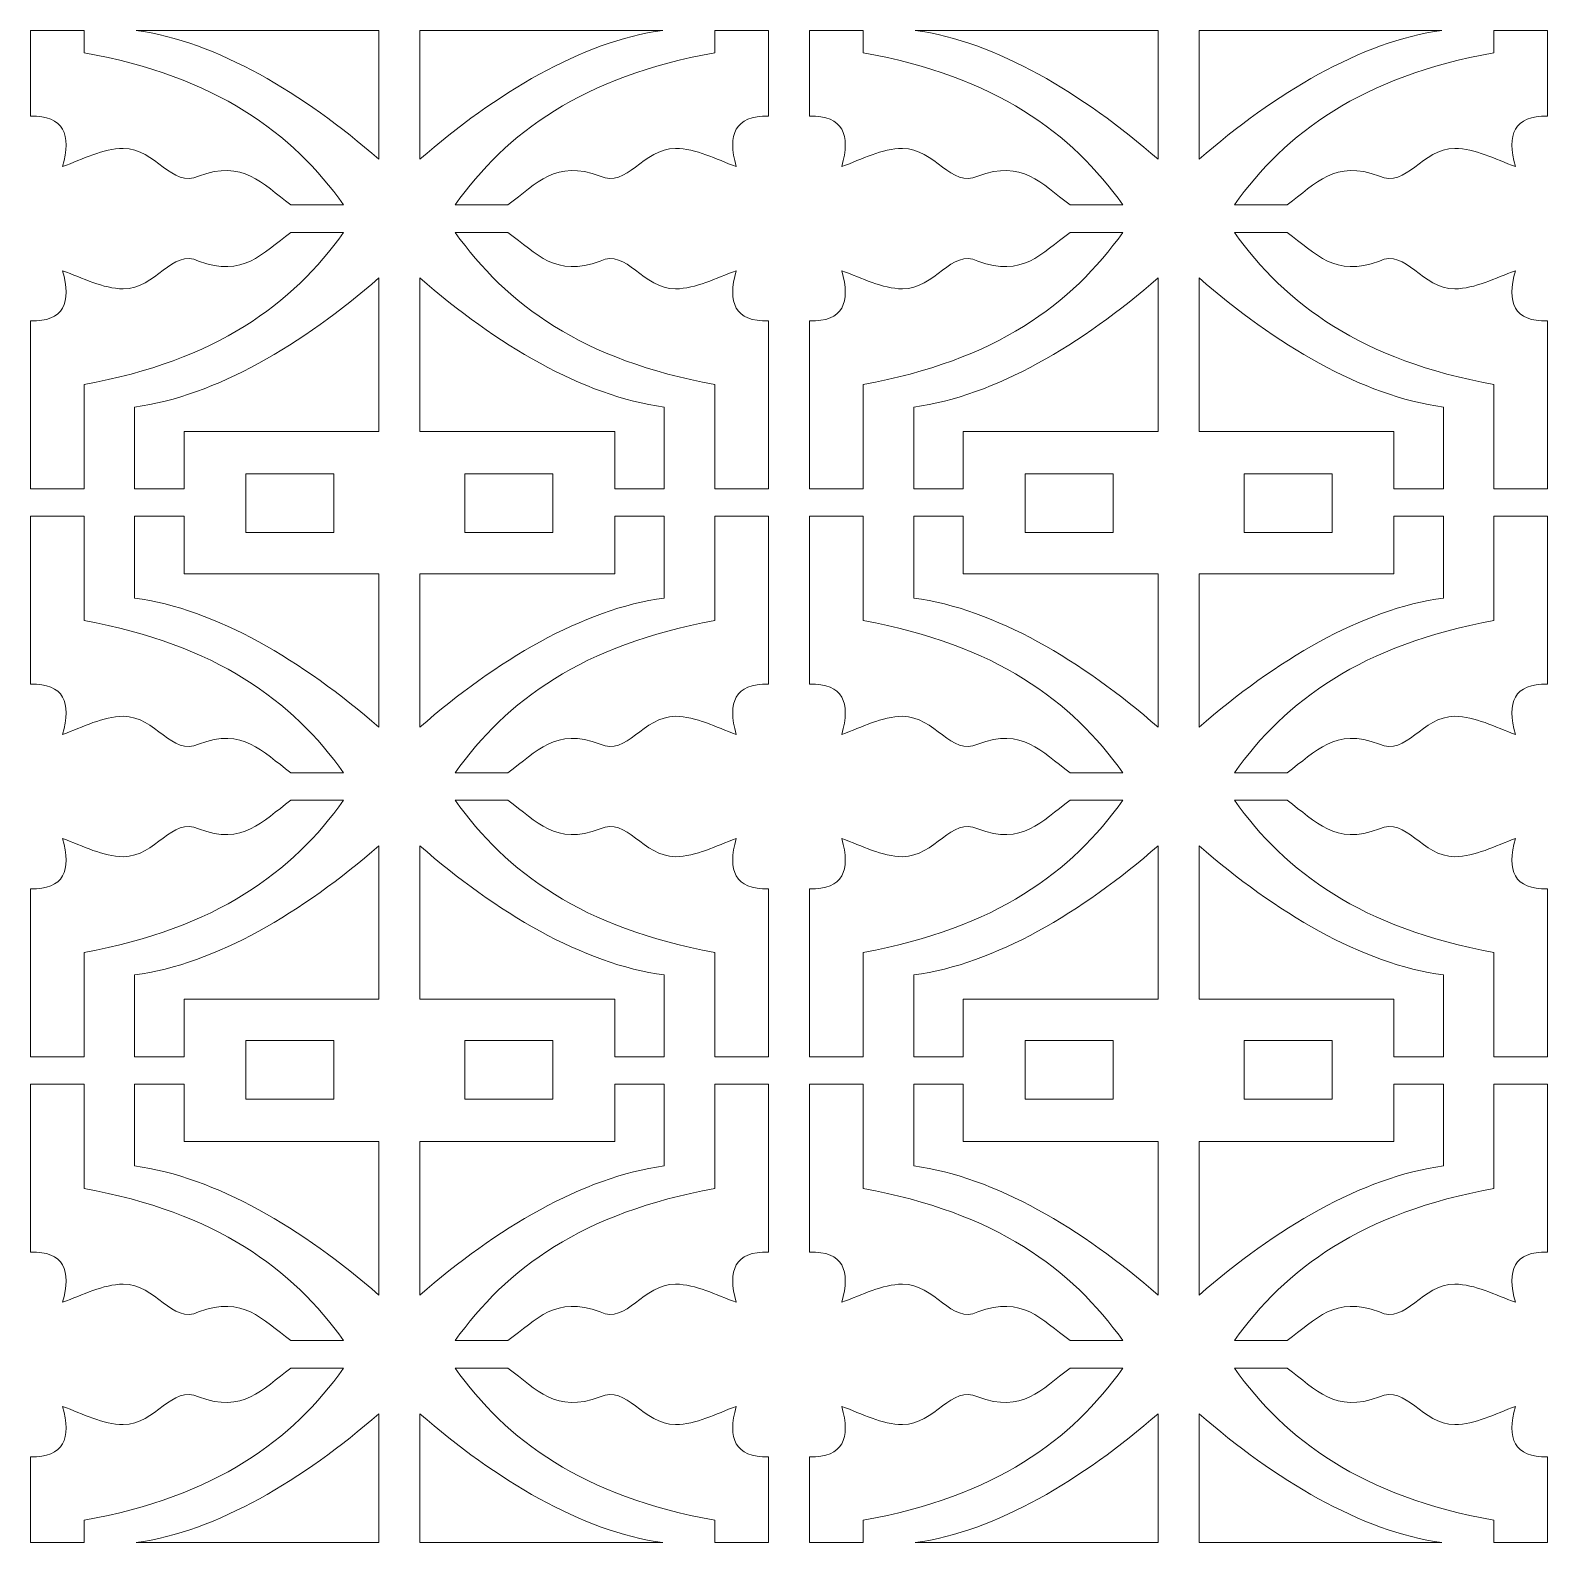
# Model space of a CAD drawing. Header units: millimetres. Extents: x -1200 to 1200, y -590 to 590.
# Drawn here: x -1200 to -16, y -590 to 590 of the extents above; entities that cross this region are included whole.
import ezdxf

# ---------------------------------------------------------------- set-up
doc = ezdxf.new("R2010")
doc.units = ezdxf.units.MM
doc.header["$MEASUREMENT"] = 0
doc.layers.add('Layer 1', color=7, linetype='Continuous')

msp = doc.modelspace()

# ---------------------------------------------------------------- linework, layer by layer
at = {"layer": 'Layer 1', "color": 250, "lineweight": 20}
for points, knots in [([(-1200.05, 522.9891), (-1200.05, 544.9811), (-1200.05, 567.4819), (-1200.05, 589.9734), (-1200.05, 589.9734), (-1158.1404, 589.9734), (-1158.1404, 589.9734), (-1158.139, 584.0847), (-1158.139, 578.2501), (-1158.139, 572.5055), (-1054.9858, 553.9801), (-995.3817, 509.7457), (-955.5695, 453.823), (-966.7855, 453.8238), (-985.5588, 453.8238), (-996.7723, 453.823), (-1019.5303, 470.6154), (-1033.9803, 489.2738), (-1068.729, 476.2553), (-1089.4793, 466.3471), (-1101.9603, 497.8687), (-1127.5878, 497.8687), (-1143.4235, 497.9159), (-1159.0731, 489.3089), (-1174.9034, 483.7327), (-1167.7656, 508.6874), (-1173.8567, 523.5255), (-1200.05, 522.9891)], [0, 0, 0, 0, 0.111111111, 0.111111111, 0.111111111, 0.222222222, 0.222222222, 0.222222222, 0.333333333, 0.333333333, 0.333333333, 0.444444444, 0.444444444, 0.444444444, 0.555555556, 0.555555556, 0.555555556, 0.666666667, 0.666666667, 0.666666667, 0.777777778, 0.777777778, 0.777777778, 0.888888889, 0.888888889, 0.888888889, 1, 1, 1, 1]), ([(-928.1138, 589.9734), (-928.1151, 557.1567), (-928.1138, 520.0082), (-928.1125, 489.3622), (-987.0984, 540.8218), (-1054.3905, 581.1931), (-1117.5982, 589.9734), (-1117.5982, 589.9734), (-928.1138, 589.9734), (-928.1138, 589.9734)], [0, 0, 0, 0, 0.333333333, 0.333333333, 0.333333333, 0.666666667, 0.666666667, 0.666666667, 1, 1, 1, 1]), ([(-896.0398, 589.9734), (-896.0386, 557.1567), (-896.0398, 520.0082), (-896.0412, 489.3622), (-837.0553, 540.8218), (-769.7631, 581.1931), (-706.5554, 589.9734), (-706.5554, 589.9734), (-896.0398, 589.9734), (-896.0398, 589.9734)], [0, 0, 0, 0, 0.333333333, 0.333333333, 0.333333333, 0.666666667, 0.666666667, 0.666666667, 1, 1, 1, 1]), ([(-624.1036, 522.9891), (-624.1036, 544.9811), (-624.1036, 567.4819), (-624.1036, 589.9734), (-624.1036, 589.9734), (-666.0132, 589.9734), (-666.0132, 589.9734), (-666.0146, 584.0847), (-666.0146, 578.2501), (-666.0146, 572.5055), (-769.1678, 553.9801), (-828.7719, 509.7457), (-868.5841, 453.823), (-857.3681, 453.8238), (-838.5948, 453.8238), (-827.3813, 453.823), (-804.6233, 470.6154), (-790.1733, 489.2738), (-755.4246, 476.2553), (-734.6743, 466.3471), (-722.1934, 497.8687), (-696.5658, 497.8687), (-680.7302, 497.9159), (-665.0806, 489.3089), (-649.2502, 483.7327), (-656.388, 508.6874), (-650.2969, 523.5255), (-624.1036, 522.9891)], [0, 0, 0, 0, 0.111111111, 0.111111111, 0.111111111, 0.222222222, 0.222222222, 0.222222222, 0.333333333, 0.333333333, 0.333333333, 0.444444444, 0.444444444, 0.444444444, 0.555555556, 0.555555556, 0.555555556, 0.666666667, 0.666666667, 0.666666667, 0.777777778, 0.777777778, 0.777777778, 0.888888889, 0.888888889, 0.888888889, 1, 1, 1, 1]), ([(-592.0321, 522.9891), (-592.0321, 544.9811), (-592.0321, 567.4819), (-592.0321, 589.9734), (-592.0321, 589.9734), (-550.1225, 589.9734), (-550.1225, 589.9734), (-550.1213, 584.0847), (-550.1213, 578.2501), (-550.1213, 572.5055), (-446.9679, 553.9801), (-387.3639, 509.7457), (-347.5517, 453.823), (-358.7677, 453.8238), (-377.5411, 453.8238), (-388.7544, 453.823), (-411.5124, 470.6154), (-425.9624, 489.2738), (-460.7113, 476.2553), (-481.4614, 466.3471), (-493.9424, 497.8687), (-519.57, 497.8687), (-535.4056, 497.9159), (-551.0552, 489.3089), (-566.8857, 483.7327), (-559.7478, 508.6874), (-565.8388, 523.5255), (-592.0321, 522.9891)], [0, 0, 0, 0, 0.111111111, 0.111111111, 0.111111111, 0.222222222, 0.222222222, 0.222222222, 0.333333333, 0.333333333, 0.333333333, 0.444444444, 0.444444444, 0.444444444, 0.555555556, 0.555555556, 0.555555556, 0.666666667, 0.666666667, 0.666666667, 0.777777778, 0.777777778, 0.777777778, 0.888888889, 0.888888889, 0.888888889, 1, 1, 1, 1]), ([(-320.0959, 589.9734), (-320.0973, 557.1567), (-320.0959, 520.0082), (-320.0947, 489.3622), (-379.0805, 540.8218), (-446.3727, 581.1931), (-509.5804, 589.9734), (-509.5804, 589.9734), (-320.0959, 589.9734), (-320.0959, 589.9734)], [0, 0, 0, 0, 0.333333333, 0.333333333, 0.333333333, 0.666666667, 0.666666667, 0.666666667, 1, 1, 1, 1]), ([(-288.022, 589.9734), (-288.0207, 557.1567), (-288.022, 520.0082), (-288.0233, 489.3622), (-229.0375, 540.8218), (-161.7452, 581.1931), (-98.5375, 589.9734), (-98.5375, 589.9734), (-288.022, 589.9734), (-288.022, 589.9734)], [0, 0, 0, 0, 0.333333333, 0.333333333, 0.333333333, 0.666666667, 0.666666667, 0.666666667, 1, 1, 1, 1]), ([(-16.0857, 522.9891), (-16.0857, 544.9811), (-16.0857, 567.4819), (-16.0857, 589.9734), (-16.0857, 589.9734), (-57.9955, 589.9734), (-57.9955, 589.9734), (-57.9967, 584.0847), (-57.9967, 578.2501), (-57.9967, 572.5055), (-161.1499, 553.9801), (-220.7541, 509.7457), (-260.5662, 453.823), (-249.3502, 453.8238), (-230.5769, 453.8238), (-219.3634, 453.823), (-196.6056, 470.6154), (-182.1554, 489.2738), (-147.4067, 476.2553), (-126.6565, 466.3471), (-114.1756, 497.8687), (-88.5479, 497.8687), (-72.7124, 497.9159), (-57.0628, 489.3089), (-41.2323, 483.7327), (-48.3701, 508.6874), (-42.2792, 523.5255), (-16.0857, 522.9891)], [0, 0, 0, 0, 0.111111111, 0.111111111, 0.111111111, 0.222222222, 0.222222222, 0.222222222, 0.333333333, 0.333333333, 0.333333333, 0.444444444, 0.444444444, 0.444444444, 0.555555556, 0.555555556, 0.555555556, 0.666666667, 0.666666667, 0.666666667, 0.777777778, 0.777777778, 0.777777778, 0.888888889, 0.888888889, 0.888888889, 1, 1, 1, 1]), ([(-1200.05, 363.1997), (-1200.05, 320.2054), (-1200.05, 275.2585), (-1200.05, 232.2625), (-1186.0811, 232.2634), (-1172.1107, 232.2634), (-1158.139, 232.2625), (-1158.1404, 258.7528), (-1158.1404, 287.1939), (-1158.139, 313.6833), (-1054.9858, 332.2085), (-995.3817, 376.4431), (-955.5695, 432.3658), (-966.7855, 432.3649), (-985.5588, 432.3649), (-996.7723, 432.3658), (-1019.5303, 415.5734), (-1033.9803, 396.915), (-1068.729, 409.9335), (-1089.4793, 419.8416), (-1101.9603, 388.3201), (-1127.5878, 388.3201), (-1143.4235, 388.2729), (-1159.0731, 396.8798), (-1174.9034, 402.4561), (-1167.7656, 377.5013), (-1173.8567, 362.6632), (-1200.05, 363.1997)], [0, 0, 0, 0, 0.111111111, 0.111111111, 0.111111111, 0.222222222, 0.222222222, 0.222222222, 0.333333333, 0.333333333, 0.333333333, 0.444444444, 0.444444444, 0.444444444, 0.555555556, 0.555555556, 0.555555556, 0.666666667, 0.666666667, 0.666666667, 0.777777778, 0.777777778, 0.777777778, 0.888888889, 0.888888889, 0.888888889, 1, 1, 1, 1]), ([(-624.1036, 363.1997), (-624.1036, 320.2054), (-624.1036, 275.2585), (-624.1036, 232.2625), (-638.0726, 232.2634), (-652.0429, 232.2634), (-666.0146, 232.2625), (-666.0132, 258.7528), (-666.0132, 287.1939), (-666.0146, 313.6833), (-769.1678, 332.2085), (-828.7719, 376.4431), (-868.5841, 432.3658), (-857.3681, 432.3649), (-838.5948, 432.3649), (-827.3813, 432.3658), (-804.6233, 415.5734), (-790.1733, 396.915), (-755.4246, 409.9335), (-734.6743, 419.8416), (-722.1934, 388.3201), (-696.5658, 388.3201), (-680.7302, 388.2729), (-665.0806, 396.8798), (-649.2502, 402.4561), (-656.388, 377.5013), (-650.2969, 362.6632), (-624.1036, 363.1997)], [0, 0, 0, 0, 0.111111111, 0.111111111, 0.111111111, 0.222222222, 0.222222222, 0.222222222, 0.333333333, 0.333333333, 0.333333333, 0.444444444, 0.444444444, 0.444444444, 0.555555556, 0.555555556, 0.555555556, 0.666666667, 0.666666667, 0.666666667, 0.777777778, 0.777777778, 0.777777778, 0.888888889, 0.888888889, 0.888888889, 1, 1, 1, 1]), ([(-592.0321, 363.1997), (-592.0321, 320.2054), (-592.0321, 275.2585), (-592.0321, 232.2625), (-578.0632, 232.2634), (-564.0928, 232.2634), (-550.1213, 232.2625), (-550.1225, 258.7528), (-550.1225, 287.1939), (-550.1213, 313.6833), (-446.9679, 332.2085), (-387.3639, 376.4431), (-347.5517, 432.3658), (-358.7677, 432.3649), (-377.5411, 432.3649), (-388.7544, 432.3658), (-411.5124, 415.5734), (-425.9624, 396.915), (-460.7113, 409.9335), (-481.4614, 419.8416), (-493.9424, 388.3201), (-519.57, 388.3201), (-535.4056, 388.2729), (-551.0552, 396.8798), (-566.8857, 402.4561), (-559.7478, 377.5013), (-565.8388, 362.6632), (-592.0321, 363.1997)], [0, 0, 0, 0, 0.111111111, 0.111111111, 0.111111111, 0.222222222, 0.222222222, 0.222222222, 0.333333333, 0.333333333, 0.333333333, 0.444444444, 0.444444444, 0.444444444, 0.555555556, 0.555555556, 0.555555556, 0.666666667, 0.666666667, 0.666666667, 0.777777778, 0.777777778, 0.777777778, 0.888888889, 0.888888889, 0.888888889, 1, 1, 1, 1]), ([(-16.0857, 363.1997), (-16.0857, 320.2054), (-16.0857, 275.2585), (-16.0857, 232.2625), (-30.0548, 232.2634), (-44.0251, 232.2634), (-57.9967, 232.2625), (-57.9955, 258.7528), (-57.9955, 287.1939), (-57.9967, 313.6833), (-161.1499, 332.2085), (-220.7541, 376.4431), (-260.5662, 432.3658), (-249.3502, 432.3649), (-230.5769, 432.3649), (-219.3634, 432.3658), (-196.6056, 415.5734), (-182.1554, 396.915), (-147.4067, 409.9335), (-126.6565, 419.8416), (-114.1756, 388.3201), (-88.5479, 388.3201), (-72.7124, 388.2729), (-57.0628, 396.8798), (-41.2323, 402.4561), (-48.3701, 377.5013), (-42.2792, 362.6632), (-16.0857, 363.1997)], [0, 0, 0, 0, 0.111111111, 0.111111111, 0.111111111, 0.222222222, 0.222222222, 0.222222222, 0.333333333, 0.333333333, 0.333333333, 0.444444444, 0.444444444, 0.444444444, 0.555555556, 0.555555556, 0.555555556, 0.666666667, 0.666666667, 0.666666667, 0.777777778, 0.777777778, 0.777777778, 0.888888889, 0.888888889, 0.888888889, 1, 1, 1, 1]), ([(-1118.7219, 296.0575), (-1118.7219, 274.7933), (-1118.7219, 253.5283), (-1118.7219, 232.2625), (-1105.8614, 232.2634), (-1092.9995, 232.2634), (-1080.1362, 232.2625), (-1080.1376, 247.2036), (-1080.1376, 262.1447), (-1080.1362, 277.085), (-1029.462, 277.0858), (-978.788, 277.0858), (-928.1125, 277.085), (-928.1138, 313.8738), (-928.1138, 360.036), (-928.1125, 396.8266), (-987.4473, 345.0623), (-1055.1884, 304.5124), (-1118.7219, 296.0575)], [0, 0, 0, 0, 0.166666667, 0.166666667, 0.166666667, 0.333333333, 0.333333333, 0.333333333, 0.5, 0.5, 0.5, 0.666666667, 0.666666667, 0.666666667, 0.833333333, 0.833333333, 0.833333333, 1, 1, 1, 1]), ([(-705.4317, 296.0575), (-705.4317, 274.7933), (-705.4317, 253.5283), (-705.4317, 232.2625), (-718.2922, 232.2634), (-731.1542, 232.2634), (-744.0174, 232.2625), (-744.0161, 247.2036), (-744.0161, 262.1447), (-744.0174, 277.085), (-794.6916, 277.0858), (-845.3656, 277.0858), (-896.0412, 277.085), (-896.0398, 313.8738), (-896.0398, 360.036), (-896.0412, 396.8266), (-836.7064, 345.0623), (-768.965, 304.5124), (-705.4317, 296.0575)], [0, 0, 0, 0, 0.166666667, 0.166666667, 0.166666667, 0.333333333, 0.333333333, 0.333333333, 0.5, 0.5, 0.5, 0.666666667, 0.666666667, 0.666666667, 0.833333333, 0.833333333, 0.833333333, 1, 1, 1, 1]), ([(-510.7042, 296.0575), (-510.7042, 274.7933), (-510.7042, 253.5283), (-510.7042, 232.2625), (-497.8435, 232.2634), (-484.9816, 232.2634), (-472.1184, 232.2625), (-472.1197, 247.2036), (-472.1197, 262.1447), (-472.1184, 277.085), (-421.4443, 277.0858), (-370.7701, 277.0858), (-320.0947, 277.085), (-320.0959, 313.8738), (-320.0959, 360.036), (-320.0947, 396.8266), (-379.4294, 345.0623), (-447.1707, 304.5124), (-510.7042, 296.0575)], [0, 0, 0, 0, 0.166666667, 0.166666667, 0.166666667, 0.333333333, 0.333333333, 0.333333333, 0.5, 0.5, 0.5, 0.666666667, 0.666666667, 0.666666667, 0.833333333, 0.833333333, 0.833333333, 1, 1, 1, 1]), ([(-97.4138, 296.0575), (-97.4138, 274.7933), (-97.4138, 253.5283), (-97.4138, 232.2625), (-110.2743, 232.2634), (-123.1364, 232.2634), (-135.9995, 232.2625), (-135.9983, 247.2036), (-135.9983, 262.1447), (-135.9995, 277.085), (-186.6737, 277.0858), (-237.3479, 277.0858), (-288.0233, 277.085), (-288.022, 313.8738), (-288.022, 360.036), (-288.0233, 396.8266), (-228.6886, 345.0623), (-160.9473, 304.5124), (-97.4138, 296.0575)], [0, 0, 0, 0, 0.166666667, 0.166666667, 0.166666667, 0.333333333, 0.333333333, 0.333333333, 0.5, 0.5, 0.5, 0.666666667, 0.666666667, 0.666666667, 0.833333333, 0.833333333, 0.833333333, 1, 1, 1, 1]), ([(-963.2244, 244.0399), (-963.2244, 244.0399), (-963.2244, 198.1146), (-963.2244, 198.1146), (-963.2244, 198.1146), (-1031.8674, 198.1146), (-1031.8674, 198.1146), (-1031.8674, 198.1146), (-1031.8674, 244.0399), (-1031.8674, 244.0399), (-1031.8674, 244.0399), (-963.2244, 244.0399), (-963.2244, 244.0399)], [0, 0, 0, 0, 0.25, 0.25, 0.25, 0.5, 0.5, 0.5, 0.75, 0.75, 0.75, 1, 1, 1, 1]), ([(-860.9292, 244.0399), (-860.9292, 244.0399), (-860.9292, 198.1146), (-860.9292, 198.1146), (-860.9292, 198.1146), (-792.2862, 198.1146), (-792.2862, 198.1146), (-792.2862, 198.1146), (-792.2862, 244.0399), (-792.2862, 244.0399), (-792.2862, 244.0399), (-860.9292, 244.0399), (-860.9292, 244.0399)], [0, 0, 0, 0, 0.25, 0.25, 0.25, 0.5, 0.5, 0.5, 0.75, 0.75, 0.75, 1, 1, 1, 1]), ([(-355.2065, 244.0399), (-355.2065, 244.0399), (-355.2065, 198.1146), (-355.2065, 198.1146), (-355.2065, 198.1146), (-423.8496, 198.1146), (-423.8496, 198.1146), (-423.8496, 198.1146), (-423.8496, 244.0399), (-423.8496, 244.0399), (-423.8496, 244.0399), (-355.2065, 244.0399), (-355.2065, 244.0399)], [0, 0, 0, 0, 0.25, 0.25, 0.25, 0.5, 0.5, 0.5, 0.75, 0.75, 0.75, 1, 1, 1, 1]), ([(-252.9115, 244.0399), (-252.9115, 244.0399), (-252.9115, 198.1146), (-252.9115, 198.1146), (-252.9115, 198.1146), (-184.2683, 198.1146), (-184.2683, 198.1146), (-184.2683, 198.1146), (-184.2683, 244.0399), (-184.2683, 244.0399), (-184.2683, 244.0399), (-252.9115, 244.0399), (-252.9115, 244.0399)], [0, 0, 0, 0, 0.25, 0.25, 0.25, 0.5, 0.5, 0.5, 0.75, 0.75, 0.75, 1, 1, 1, 1]), ([(-1200.05, 79.8681), (-1200.05, 122.8624), (-1200.05, 167.8093), (-1200.05, 210.8053), (-1186.0811, 210.8044), (-1172.1107, 210.8044), (-1158.139, 210.8053), (-1158.1404, 184.315), (-1158.1404, 155.8739), (-1158.139, 129.3845), (-1054.9858, 110.8592), (-995.3817, 66.6247), (-955.5695, 10.702), (-966.7855, 10.7029), (-985.5588, 10.7029), (-996.7723, 10.702), (-1019.5303, 27.4944), (-1033.9803, 46.1528), (-1068.729, 33.1343), (-1089.4793, 23.2262), (-1101.9603, 54.7477), (-1127.5878, 54.7477), (-1143.4235, 54.7949), (-1159.0731, 46.188), (-1174.9034, 40.6117), (-1167.7656, 65.5665), (-1173.8567, 80.4046), (-1200.05, 79.8681)], [0, 0, 0, 0, 0.111111111, 0.111111111, 0.111111111, 0.222222222, 0.222222222, 0.222222222, 0.333333333, 0.333333333, 0.333333333, 0.444444444, 0.444444444, 0.444444444, 0.555555556, 0.555555556, 0.555555556, 0.666666667, 0.666666667, 0.666666667, 0.777777778, 0.777777778, 0.777777778, 0.888888889, 0.888888889, 0.888888889, 1, 1, 1, 1]), ([(-1118.7219, 147.0103), (-1118.7219, 168.2745), (-1118.7219, 189.5395), (-1118.7219, 210.8053), (-1105.8614, 210.8044), (-1092.9995, 210.8044), (-1080.1362, 210.8053), (-1080.1376, 195.8642), (-1080.1376, 180.9231), (-1080.1362, 165.9828), (-1029.462, 165.982), (-978.788, 165.982), (-928.1125, 165.9828), (-928.1138, 129.194), (-928.1138, 83.0318), (-928.1125, 46.2412), (-987.4473, 98.0055), (-1055.1884, 138.5553), (-1118.7219, 147.0103)], [0, 0, 0, 0, 0.166666667, 0.166666667, 0.166666667, 0.333333333, 0.333333333, 0.333333333, 0.5, 0.5, 0.5, 0.666666667, 0.666666667, 0.666666667, 0.833333333, 0.833333333, 0.833333333, 1, 1, 1, 1]), ([(-705.4317, 147.0103), (-705.4317, 168.2745), (-705.4317, 189.5395), (-705.4317, 210.8053), (-718.2922, 210.8044), (-731.1542, 210.8044), (-744.0174, 210.8053), (-744.0161, 195.8642), (-744.0161, 180.9231), (-744.0174, 165.9828), (-794.6916, 165.982), (-845.3656, 165.982), (-896.0412, 165.9828), (-896.0398, 129.194), (-896.0398, 83.0318), (-896.0412, 46.2412), (-836.7064, 98.0055), (-768.965, 138.5553), (-705.4317, 147.0103)], [0, 0, 0, 0, 0.166666667, 0.166666667, 0.166666667, 0.333333333, 0.333333333, 0.333333333, 0.5, 0.5, 0.5, 0.666666667, 0.666666667, 0.666666667, 0.833333333, 0.833333333, 0.833333333, 1, 1, 1, 1]), ([(-624.1036, 79.8681), (-624.1036, 122.8624), (-624.1036, 167.8093), (-624.1036, 210.8053), (-638.0726, 210.8044), (-652.0429, 210.8044), (-666.0146, 210.8053), (-666.0132, 184.315), (-666.0132, 155.8739), (-666.0146, 129.3845), (-769.1678, 110.8592), (-828.7719, 66.6247), (-868.5841, 10.702), (-857.3681, 10.7029), (-838.5948, 10.7029), (-827.3813, 10.702), (-804.6233, 27.4944), (-790.1733, 46.1528), (-755.4246, 33.1343), (-734.6743, 23.2262), (-722.1934, 54.7477), (-696.5658, 54.7477), (-680.7302, 54.7949), (-665.0806, 46.188), (-649.2502, 40.6117), (-656.388, 65.5665), (-650.2969, 80.4046), (-624.1036, 79.8681)], [0, 0, 0, 0, 0.111111111, 0.111111111, 0.111111111, 0.222222222, 0.222222222, 0.222222222, 0.333333333, 0.333333333, 0.333333333, 0.444444444, 0.444444444, 0.444444444, 0.555555556, 0.555555556, 0.555555556, 0.666666667, 0.666666667, 0.666666667, 0.777777778, 0.777777778, 0.777777778, 0.888888889, 0.888888889, 0.888888889, 1, 1, 1, 1]), ([(-592.0321, 79.8681), (-592.0321, 122.8624), (-592.0321, 167.8093), (-592.0321, 210.8053), (-578.0632, 210.8044), (-564.0928, 210.8044), (-550.1213, 210.8053), (-550.1225, 184.315), (-550.1225, 155.8739), (-550.1213, 129.3845), (-446.9679, 110.8592), (-387.3639, 66.6247), (-347.5517, 10.702), (-358.7677, 10.7029), (-377.5411, 10.7029), (-388.7544, 10.702), (-411.5124, 27.4944), (-425.9624, 46.1528), (-460.7113, 33.1343), (-481.4614, 23.2262), (-493.9424, 54.7477), (-519.57, 54.7477), (-535.4056, 54.7949), (-551.0552, 46.188), (-566.8857, 40.6117), (-559.7478, 65.5665), (-565.8388, 80.4046), (-592.0321, 79.8681)], [0, 0, 0, 0, 0.111111111, 0.111111111, 0.111111111, 0.222222222, 0.222222222, 0.222222222, 0.333333333, 0.333333333, 0.333333333, 0.444444444, 0.444444444, 0.444444444, 0.555555556, 0.555555556, 0.555555556, 0.666666667, 0.666666667, 0.666666667, 0.777777778, 0.777777778, 0.777777778, 0.888888889, 0.888888889, 0.888888889, 1, 1, 1, 1]), ([(-510.7042, 147.0103), (-510.7042, 168.2745), (-510.7042, 189.5395), (-510.7042, 210.8053), (-497.8435, 210.8044), (-484.9816, 210.8044), (-472.1184, 210.8053), (-472.1197, 195.8642), (-472.1197, 180.9231), (-472.1184, 165.9828), (-421.4443, 165.982), (-370.7701, 165.982), (-320.0947, 165.9828), (-320.0959, 129.194), (-320.0959, 83.0318), (-320.0947, 46.2412), (-379.4294, 98.0055), (-447.1707, 138.5553), (-510.7042, 147.0103)], [0, 0, 0, 0, 0.166666667, 0.166666667, 0.166666667, 0.333333333, 0.333333333, 0.333333333, 0.5, 0.5, 0.5, 0.666666667, 0.666666667, 0.666666667, 0.833333333, 0.833333333, 0.833333333, 1, 1, 1, 1]), ([(-97.4138, 147.0103), (-97.4138, 168.2745), (-97.4138, 189.5395), (-97.4138, 210.8053), (-110.2743, 210.8044), (-123.1364, 210.8044), (-135.9995, 210.8053), (-135.9983, 195.8642), (-135.9983, 180.9231), (-135.9995, 165.9828), (-186.6737, 165.982), (-237.3479, 165.982), (-288.0233, 165.9828), (-288.022, 129.194), (-288.022, 83.0318), (-288.0233, 46.2412), (-228.6886, 98.0055), (-160.9473, 138.5553), (-97.4138, 147.0103)], [0, 0, 0, 0, 0.166666667, 0.166666667, 0.166666667, 0.333333333, 0.333333333, 0.333333333, 0.5, 0.5, 0.5, 0.666666667, 0.666666667, 0.666666667, 0.833333333, 0.833333333, 0.833333333, 1, 1, 1, 1]), ([(-16.0857, 79.8681), (-16.0857, 122.8624), (-16.0857, 167.8093), (-16.0857, 210.8053), (-30.0548, 210.8044), (-44.0251, 210.8044), (-57.9967, 210.8053), (-57.9955, 184.315), (-57.9955, 155.8739), (-57.9967, 129.3845), (-161.1499, 110.8592), (-220.7541, 66.6247), (-260.5662, 10.702), (-249.3502, 10.7029), (-230.5769, 10.7029), (-219.3634, 10.702), (-196.6056, 27.4944), (-182.1554, 46.1528), (-147.4067, 33.1343), (-126.6565, 23.2262), (-114.1756, 54.7477), (-88.5479, 54.7477), (-72.7124, 54.7949), (-57.0628, 46.188), (-41.2323, 40.6117), (-48.3701, 65.5665), (-42.2792, 80.4046), (-16.0857, 79.8681)], [0, 0, 0, 0, 0.111111111, 0.111111111, 0.111111111, 0.222222222, 0.222222222, 0.222222222, 0.333333333, 0.333333333, 0.333333333, 0.444444444, 0.444444444, 0.444444444, 0.555555556, 0.555555556, 0.555555556, 0.666666667, 0.666666667, 0.666666667, 0.777777778, 0.777777778, 0.777777778, 0.888888889, 0.888888889, 0.888888889, 1, 1, 1, 1]), ([(-1200.05, -79.9213), (-1200.05, -122.9156), (-1200.05, -167.8624), (-1200.05, -210.8585), (-1186.0811, -210.8576), (-1172.1107, -210.8576), (-1158.139, -210.8585), (-1158.1404, -184.3682), (-1158.1404, -155.9271), (-1158.139, -129.4377), (-1054.9858, -110.9124), (-995.3817, -66.6779), (-955.5695, -10.7552), (-966.7855, -10.756), (-985.5588, -10.756), (-996.7723, -10.7552), (-1019.5303, -27.5476), (-1033.9803, -46.206), (-1068.729, -33.1875), (-1089.4793, -23.2793), (-1101.9603, -54.8009), (-1127.5878, -54.8009), (-1143.4235, -54.8481), (-1159.0731, -46.2411), (-1174.9034, -40.6649), (-1167.7656, -65.6197), (-1173.8567, -80.4578), (-1200.05, -79.9213)], [0, 0, 0, 0, 0.111111111, 0.111111111, 0.111111111, 0.222222222, 0.222222222, 0.222222222, 0.333333333, 0.333333333, 0.333333333, 0.444444444, 0.444444444, 0.444444444, 0.555555556, 0.555555556, 0.555555556, 0.666666667, 0.666666667, 0.666666667, 0.777777778, 0.777777778, 0.777777778, 0.888888889, 0.888888889, 0.888888889, 1, 1, 1, 1]), ([(-624.1036, -79.9213), (-624.1036, -122.9156), (-624.1036, -167.8624), (-624.1036, -210.8585), (-638.0726, -210.8576), (-652.0429, -210.8576), (-666.0146, -210.8585), (-666.0132, -184.3682), (-666.0132, -155.9271), (-666.0146, -129.4377), (-769.1678, -110.9124), (-828.7719, -66.6779), (-868.5841, -10.7552), (-857.3681, -10.756), (-838.5948, -10.756), (-827.3813, -10.7552), (-804.6233, -27.5476), (-790.1733, -46.206), (-755.4246, -33.1875), (-734.6743, -23.2793), (-722.1934, -54.8009), (-696.5658, -54.8009), (-680.7302, -54.8481), (-665.0806, -46.2411), (-649.2502, -40.6649), (-656.388, -65.6197), (-650.2969, -80.4578), (-624.1036, -79.9213)], [0, 0, 0, 0, 0.111111111, 0.111111111, 0.111111111, 0.222222222, 0.222222222, 0.222222222, 0.333333333, 0.333333333, 0.333333333, 0.444444444, 0.444444444, 0.444444444, 0.555555556, 0.555555556, 0.555555556, 0.666666667, 0.666666667, 0.666666667, 0.777777778, 0.777777778, 0.777777778, 0.888888889, 0.888888889, 0.888888889, 1, 1, 1, 1]), ([(-592.0321, -79.9213), (-592.0321, -122.9156), (-592.0321, -167.8624), (-592.0321, -210.8585), (-578.0632, -210.8576), (-564.0928, -210.8576), (-550.1213, -210.8585), (-550.1225, -184.3682), (-550.1225, -155.9271), (-550.1213, -129.4377), (-446.9679, -110.9124), (-387.3639, -66.6779), (-347.5517, -10.7552), (-358.7677, -10.756), (-377.5411, -10.756), (-388.7544, -10.7552), (-411.5124, -27.5476), (-425.9624, -46.206), (-460.7113, -33.1875), (-481.4614, -23.2793), (-493.9424, -54.8009), (-519.57, -54.8009), (-535.4056, -54.8481), (-551.0552, -46.2411), (-566.8857, -40.6649), (-559.7478, -65.6197), (-565.8388, -80.4578), (-592.0321, -79.9213)], [0, 0, 0, 0, 0.111111111, 0.111111111, 0.111111111, 0.222222222, 0.222222222, 0.222222222, 0.333333333, 0.333333333, 0.333333333, 0.444444444, 0.444444444, 0.444444444, 0.555555556, 0.555555556, 0.555555556, 0.666666667, 0.666666667, 0.666666667, 0.777777778, 0.777777778, 0.777777778, 0.888888889, 0.888888889, 0.888888889, 1, 1, 1, 1]), ([(-16.0857, -79.9213), (-16.0857, -122.9156), (-16.0857, -167.8624), (-16.0857, -210.8585), (-30.0548, -210.8576), (-44.0251, -210.8576), (-57.9967, -210.8585), (-57.9955, -184.3682), (-57.9955, -155.9271), (-57.9967, -129.4377), (-161.1499, -110.9124), (-220.7541, -66.6779), (-260.5662, -10.7552), (-249.3502, -10.756), (-230.5769, -10.756), (-219.3634, -10.7552), (-196.6056, -27.5476), (-182.1554, -46.206), (-147.4067, -33.1875), (-126.6565, -23.2793), (-114.1756, -54.8009), (-88.5479, -54.8009), (-72.7124, -54.8481), (-57.0628, -46.2411), (-41.2323, -40.6649), (-48.3701, -65.6197), (-42.2792, -80.4578), (-16.0857, -79.9213)], [0, 0, 0, 0, 0.111111111, 0.111111111, 0.111111111, 0.222222222, 0.222222222, 0.222222222, 0.333333333, 0.333333333, 0.333333333, 0.444444444, 0.444444444, 0.444444444, 0.555555556, 0.555555556, 0.555555556, 0.666666667, 0.666666667, 0.666666667, 0.777777778, 0.777777778, 0.777777778, 0.888888889, 0.888888889, 0.888888889, 1, 1, 1, 1]), ([(-1118.7219, -147.0635), (-1118.7219, -168.3276), (-1118.7219, -189.5926), (-1118.7219, -210.8585), (-1105.8614, -210.8576), (-1092.9995, -210.8576), (-1080.1362, -210.8585), (-1080.1376, -195.9174), (-1080.1376, -180.9763), (-1080.1362, -166.036), (-1029.462, -166.0352), (-978.788, -166.0352), (-928.1125, -166.036), (-928.1138, -129.2472), (-928.1138, -83.085), (-928.1125, -46.2943), (-987.4473, -98.0587), (-1055.1884, -138.6085), (-1118.7219, -147.0635)], [0, 0, 0, 0, 0.166666667, 0.166666667, 0.166666667, 0.333333333, 0.333333333, 0.333333333, 0.5, 0.5, 0.5, 0.666666667, 0.666666667, 0.666666667, 0.833333333, 0.833333333, 0.833333333, 1, 1, 1, 1]), ([(-705.4317, -147.0635), (-705.4317, -168.3276), (-705.4317, -189.5926), (-705.4317, -210.8585), (-718.2922, -210.8576), (-731.1542, -210.8576), (-744.0174, -210.8585), (-744.0161, -195.9174), (-744.0161, -180.9763), (-744.0174, -166.036), (-794.6916, -166.0352), (-845.3656, -166.0352), (-896.0412, -166.036), (-896.0398, -129.2472), (-896.0398, -83.085), (-896.0412, -46.2943), (-836.7064, -98.0587), (-768.965, -138.6085), (-705.4317, -147.0635)], [0, 0, 0, 0, 0.166666667, 0.166666667, 0.166666667, 0.333333333, 0.333333333, 0.333333333, 0.5, 0.5, 0.5, 0.666666667, 0.666666667, 0.666666667, 0.833333333, 0.833333333, 0.833333333, 1, 1, 1, 1]), ([(-510.7042, -147.0635), (-510.7042, -168.3276), (-510.7042, -189.5926), (-510.7042, -210.8585), (-497.8435, -210.8576), (-484.9816, -210.8576), (-472.1184, -210.8585), (-472.1197, -195.9174), (-472.1197, -180.9763), (-472.1184, -166.036), (-421.4443, -166.0352), (-370.7701, -166.0352), (-320.0947, -166.036), (-320.0959, -129.2472), (-320.0959, -83.085), (-320.0947, -46.2943), (-379.4294, -98.0587), (-447.1707, -138.6085), (-510.7042, -147.0635)], [0, 0, 0, 0, 0.166666667, 0.166666667, 0.166666667, 0.333333333, 0.333333333, 0.333333333, 0.5, 0.5, 0.5, 0.666666667, 0.666666667, 0.666666667, 0.833333333, 0.833333333, 0.833333333, 1, 1, 1, 1]), ([(-97.4138, -147.0635), (-97.4138, -168.3276), (-97.4138, -189.5926), (-97.4138, -210.8585), (-110.2743, -210.8576), (-123.1364, -210.8576), (-135.9995, -210.8585), (-135.9983, -195.9174), (-135.9983, -180.9763), (-135.9995, -166.036), (-186.6737, -166.0352), (-237.3479, -166.0352), (-288.0233, -166.036), (-288.022, -129.2472), (-288.022, -83.085), (-288.0233, -46.2943), (-228.6886, -98.0587), (-160.9473, -138.6085), (-97.4138, -147.0635)], [0, 0, 0, 0, 0.166666667, 0.166666667, 0.166666667, 0.333333333, 0.333333333, 0.333333333, 0.5, 0.5, 0.5, 0.666666667, 0.666666667, 0.666666667, 0.833333333, 0.833333333, 0.833333333, 1, 1, 1, 1]), ([(-963.2244, -244.0931), (-963.2244, -244.0931), (-963.2244, -198.1678), (-963.2244, -198.1678), (-963.2244, -198.1678), (-1031.8674, -198.1678), (-1031.8674, -198.1678), (-1031.8674, -198.1678), (-1031.8674, -244.0931), (-1031.8674, -244.0931), (-1031.8674, -244.0931), (-963.2244, -244.0931), (-963.2244, -244.0931)], [0, 0, 0, 0, 0.25, 0.25, 0.25, 0.5, 0.5, 0.5, 0.75, 0.75, 0.75, 1, 1, 1, 1]), ([(-860.9292, -244.0931), (-860.9292, -244.0931), (-860.9292, -198.1678), (-860.9292, -198.1678), (-860.9292, -198.1678), (-792.2862, -198.1678), (-792.2862, -198.1678), (-792.2862, -198.1678), (-792.2862, -244.0931), (-792.2862, -244.0931), (-792.2862, -244.0931), (-860.9292, -244.0931), (-860.9292, -244.0931)], [0, 0, 0, 0, 0.25, 0.25, 0.25, 0.5, 0.5, 0.5, 0.75, 0.75, 0.75, 1, 1, 1, 1]), ([(-355.2065, -244.0931), (-355.2065, -244.0931), (-355.2065, -198.1678), (-355.2065, -198.1678), (-355.2065, -198.1678), (-423.8496, -198.1678), (-423.8496, -198.1678), (-423.8496, -198.1678), (-423.8496, -244.0931), (-423.8496, -244.0931), (-423.8496, -244.0931), (-355.2065, -244.0931), (-355.2065, -244.0931)], [0, 0, 0, 0, 0.25, 0.25, 0.25, 0.5, 0.5, 0.5, 0.75, 0.75, 0.75, 1, 1, 1, 1]), ([(-252.9115, -244.0931), (-252.9115, -244.0931), (-252.9115, -198.1678), (-252.9115, -198.1678), (-252.9115, -198.1678), (-184.2683, -198.1678), (-184.2683, -198.1678), (-184.2683, -198.1678), (-184.2683, -244.0931), (-184.2683, -244.0931), (-184.2683, -244.0931), (-252.9115, -244.0931), (-252.9115, -244.0931)], [0, 0, 0, 0, 0.25, 0.25, 0.25, 0.5, 0.5, 0.5, 0.75, 0.75, 0.75, 1, 1, 1, 1]), ([(-1200.05, -363.2529), (-1200.05, -320.2585), (-1200.05, -275.3117), (-1200.05, -232.3157), (-1186.0811, -232.3165), (-1172.1107, -232.3165), (-1158.139, -232.3157), (-1158.1404, -258.806), (-1158.1404, -287.247), (-1158.139, -313.7365), (-1054.9858, -332.2617), (-995.3817, -376.4963), (-955.5695, -432.419), (-966.7855, -432.4181), (-985.5588, -432.4181), (-996.7723, -432.419), (-1019.5303, -415.6265), (-1033.9803, -396.9682), (-1068.729, -409.9867), (-1089.4793, -419.8948), (-1101.9603, -388.3733), (-1127.5878, -388.3733), (-1143.4235, -388.326), (-1159.0731, -396.933), (-1174.9034, -402.5093), (-1167.7656, -377.5545), (-1173.8567, -362.7164), (-1200.05, -363.2529)], [0, 0, 0, 0, 0.111111111, 0.111111111, 0.111111111, 0.222222222, 0.222222222, 0.222222222, 0.333333333, 0.333333333, 0.333333333, 0.444444444, 0.444444444, 0.444444444, 0.555555556, 0.555555556, 0.555555556, 0.666666667, 0.666666667, 0.666666667, 0.777777778, 0.777777778, 0.777777778, 0.888888889, 0.888888889, 0.888888889, 1, 1, 1, 1]), ([(-1118.7219, -296.1106), (-1118.7219, -274.8465), (-1118.7219, -253.5815), (-1118.7219, -232.3157), (-1105.8614, -232.3165), (-1092.9995, -232.3165), (-1080.1362, -232.3157), (-1080.1376, -247.2568), (-1080.1376, -262.1979), (-1080.1362, -277.1381), (-1029.462, -277.139), (-978.788, -277.139), (-928.1125, -277.1381), (-928.1138, -313.927), (-928.1138, -360.0892), (-928.1125, -396.8798), (-987.4473, -345.1155), (-1055.1884, -304.5656), (-1118.7219, -296.1106)], [0, 0, 0, 0, 0.166666667, 0.166666667, 0.166666667, 0.333333333, 0.333333333, 0.333333333, 0.5, 0.5, 0.5, 0.666666667, 0.666666667, 0.666666667, 0.833333333, 0.833333333, 0.833333333, 1, 1, 1, 1]), ([(-705.4317, -296.1106), (-705.4317, -274.8465), (-705.4317, -253.5815), (-705.4317, -232.3157), (-718.2922, -232.3165), (-731.1542, -232.3165), (-744.0174, -232.3157), (-744.0161, -247.2568), (-744.0161, -262.1979), (-744.0174, -277.1381), (-794.6916, -277.139), (-845.3656, -277.139), (-896.0412, -277.1381), (-896.0398, -313.927), (-896.0398, -360.0892), (-896.0412, -396.8798), (-836.7064, -345.1155), (-768.965, -304.5656), (-705.4317, -296.1106)], [0, 0, 0, 0, 0.166666667, 0.166666667, 0.166666667, 0.333333333, 0.333333333, 0.333333333, 0.5, 0.5, 0.5, 0.666666667, 0.666666667, 0.666666667, 0.833333333, 0.833333333, 0.833333333, 1, 1, 1, 1]), ([(-624.1036, -363.2529), (-624.1036, -320.2585), (-624.1036, -275.3117), (-624.1036, -232.3157), (-638.0726, -232.3165), (-652.0429, -232.3165), (-666.0146, -232.3157), (-666.0132, -258.806), (-666.0132, -287.247), (-666.0146, -313.7365), (-769.1678, -332.2617), (-828.7719, -376.4963), (-868.5841, -432.419), (-857.3681, -432.4181), (-838.5948, -432.4181), (-827.3813, -432.419), (-804.6233, -415.6265), (-790.1733, -396.9682), (-755.4246, -409.9867), (-734.6743, -419.8948), (-722.1934, -388.3733), (-696.5658, -388.3733), (-680.7302, -388.326), (-665.0806, -396.933), (-649.2502, -402.5093), (-656.388, -377.5545), (-650.2969, -362.7164), (-624.1036, -363.2529)], [0, 0, 0, 0, 0.111111111, 0.111111111, 0.111111111, 0.222222222, 0.222222222, 0.222222222, 0.333333333, 0.333333333, 0.333333333, 0.444444444, 0.444444444, 0.444444444, 0.555555556, 0.555555556, 0.555555556, 0.666666667, 0.666666667, 0.666666667, 0.777777778, 0.777777778, 0.777777778, 0.888888889, 0.888888889, 0.888888889, 1, 1, 1, 1]), ([(-592.0321, -363.2529), (-592.0321, -320.2585), (-592.0321, -275.3117), (-592.0321, -232.3157), (-578.0632, -232.3165), (-564.0928, -232.3165), (-550.1213, -232.3157), (-550.1225, -258.806), (-550.1225, -287.247), (-550.1213, -313.7365), (-446.9679, -332.2617), (-387.3639, -376.4963), (-347.5517, -432.419), (-358.7677, -432.4181), (-377.5411, -432.4181), (-388.7544, -432.419), (-411.5124, -415.6265), (-425.9624, -396.9682), (-460.7113, -409.9867), (-481.4614, -419.8948), (-493.9424, -388.3733), (-519.57, -388.3733), (-535.4056, -388.326), (-551.0552, -396.933), (-566.8857, -402.5093), (-559.7478, -377.5545), (-565.8388, -362.7164), (-592.0321, -363.2529)], [0, 0, 0, 0, 0.111111111, 0.111111111, 0.111111111, 0.222222222, 0.222222222, 0.222222222, 0.333333333, 0.333333333, 0.333333333, 0.444444444, 0.444444444, 0.444444444, 0.555555556, 0.555555556, 0.555555556, 0.666666667, 0.666666667, 0.666666667, 0.777777778, 0.777777778, 0.777777778, 0.888888889, 0.888888889, 0.888888889, 1, 1, 1, 1]), ([(-510.7042, -296.1106), (-510.7042, -274.8465), (-510.7042, -253.5815), (-510.7042, -232.3157), (-497.8435, -232.3165), (-484.9816, -232.3165), (-472.1184, -232.3157), (-472.1197, -247.2568), (-472.1197, -262.1979), (-472.1184, -277.1381), (-421.4443, -277.139), (-370.7701, -277.139), (-320.0947, -277.1381), (-320.0959, -313.927), (-320.0959, -360.0892), (-320.0947, -396.8798), (-379.4294, -345.1155), (-447.1707, -304.5656), (-510.7042, -296.1106)], [0, 0, 0, 0, 0.166666667, 0.166666667, 0.166666667, 0.333333333, 0.333333333, 0.333333333, 0.5, 0.5, 0.5, 0.666666667, 0.666666667, 0.666666667, 0.833333333, 0.833333333, 0.833333333, 1, 1, 1, 1]), ([(-97.4138, -296.1106), (-97.4138, -274.8465), (-97.4138, -253.5815), (-97.4138, -232.3157), (-110.2743, -232.3165), (-123.1364, -232.3165), (-135.9995, -232.3157), (-135.9983, -247.2568), (-135.9983, -262.1979), (-135.9995, -277.1381), (-186.6737, -277.139), (-237.3479, -277.139), (-288.0233, -277.1381), (-288.022, -313.927), (-288.022, -360.0892), (-288.0233, -396.8798), (-228.6886, -345.1155), (-160.9473, -304.5656), (-97.4138, -296.1106)], [0, 0, 0, 0, 0.166666667, 0.166666667, 0.166666667, 0.333333333, 0.333333333, 0.333333333, 0.5, 0.5, 0.5, 0.666666667, 0.666666667, 0.666666667, 0.833333333, 0.833333333, 0.833333333, 1, 1, 1, 1]), ([(-16.0857, -363.2529), (-16.0857, -320.2585), (-16.0857, -275.3117), (-16.0857, -232.3157), (-30.0548, -232.3165), (-44.0251, -232.3165), (-57.9967, -232.3157), (-57.9955, -258.806), (-57.9955, -287.247), (-57.9967, -313.7365), (-161.1499, -332.2617), (-220.7541, -376.4963), (-260.5662, -432.419), (-249.3502, -432.4181), (-230.5769, -432.4181), (-219.3634, -432.419), (-196.6056, -415.6265), (-182.1554, -396.9682), (-147.4067, -409.9867), (-126.6565, -419.8948), (-114.1756, -388.3733), (-88.5479, -388.3733), (-72.7124, -388.326), (-57.0628, -396.933), (-41.2323, -402.5093), (-48.3701, -377.5545), (-42.2792, -362.7164), (-16.0857, -363.2529)], [0, 0, 0, 0, 0.111111111, 0.111111111, 0.111111111, 0.222222222, 0.222222222, 0.222222222, 0.333333333, 0.333333333, 0.333333333, 0.444444444, 0.444444444, 0.444444444, 0.555555556, 0.555555556, 0.555555556, 0.666666667, 0.666666667, 0.666666667, 0.777777778, 0.777777778, 0.777777778, 0.888888889, 0.888888889, 0.888888889, 1, 1, 1, 1]), ([(-1200.05, -523.0423), (-1200.05, -545.0342), (-1200.05, -567.5351), (-1200.05, -590.0266), (-1200.05, -590.0266), (-1158.1404, -590.0266), (-1158.1404, -590.0266), (-1158.139, -584.1379), (-1158.139, -578.3032), (-1158.139, -572.5587), (-1054.9858, -554.0333), (-995.3817, -509.7988), (-955.5695, -453.8762), (-966.7855, -453.877), (-985.5588, -453.877), (-996.7723, -453.8762), (-1019.5303, -470.6686), (-1033.9803, -489.327), (-1068.729, -476.3084), (-1089.4793, -466.4003), (-1101.9603, -497.9219), (-1127.5878, -497.9219), (-1143.4235, -497.9691), (-1159.0731, -489.3621), (-1174.9034, -483.7858), (-1167.7656, -508.7406), (-1173.8567, -523.5787), (-1200.05, -523.0423)], [0, 0, 0, 0, 0.111111111, 0.111111111, 0.111111111, 0.222222222, 0.222222222, 0.222222222, 0.333333333, 0.333333333, 0.333333333, 0.444444444, 0.444444444, 0.444444444, 0.555555556, 0.555555556, 0.555555556, 0.666666667, 0.666666667, 0.666666667, 0.777777778, 0.777777778, 0.777777778, 0.888888889, 0.888888889, 0.888888889, 1, 1, 1, 1]), ([(-624.1036, -523.0423), (-624.1036, -545.0342), (-624.1036, -567.5351), (-624.1036, -590.0266), (-624.1036, -590.0266), (-666.0132, -590.0266), (-666.0132, -590.0266), (-666.0146, -584.1379), (-666.0146, -578.3032), (-666.0146, -572.5587), (-769.1678, -554.0333), (-828.7719, -509.7988), (-868.5841, -453.8762), (-857.3681, -453.877), (-838.5948, -453.877), (-827.3813, -453.8762), (-804.6233, -470.6686), (-790.1733, -489.327), (-755.4246, -476.3084), (-734.6743, -466.4003), (-722.1934, -497.9219), (-696.5658, -497.9219), (-680.7302, -497.9691), (-665.0806, -489.3621), (-649.2502, -483.7858), (-656.388, -508.7406), (-650.2969, -523.5787), (-624.1036, -523.0423)], [0, 0, 0, 0, 0.111111111, 0.111111111, 0.111111111, 0.222222222, 0.222222222, 0.222222222, 0.333333333, 0.333333333, 0.333333333, 0.444444444, 0.444444444, 0.444444444, 0.555555556, 0.555555556, 0.555555556, 0.666666667, 0.666666667, 0.666666667, 0.777777778, 0.777777778, 0.777777778, 0.888888889, 0.888888889, 0.888888889, 1, 1, 1, 1]), ([(-592.0321, -523.0423), (-592.0321, -545.0342), (-592.0321, -567.5351), (-592.0321, -590.0266), (-592.0321, -590.0266), (-550.1225, -590.0266), (-550.1225, -590.0266), (-550.1213, -584.1379), (-550.1213, -578.3032), (-550.1213, -572.5587), (-446.9679, -554.0333), (-387.3639, -509.7988), (-347.5517, -453.8762), (-358.7677, -453.877), (-377.5411, -453.877), (-388.7544, -453.8762), (-411.5124, -470.6686), (-425.9624, -489.327), (-460.7113, -476.3084), (-481.4614, -466.4003), (-493.9424, -497.9219), (-519.57, -497.9219), (-535.4056, -497.9691), (-551.0552, -489.3621), (-566.8857, -483.7858), (-559.7478, -508.7406), (-565.8388, -523.5787), (-592.0321, -523.0423)], [0, 0, 0, 0, 0.111111111, 0.111111111, 0.111111111, 0.222222222, 0.222222222, 0.222222222, 0.333333333, 0.333333333, 0.333333333, 0.444444444, 0.444444444, 0.444444444, 0.555555556, 0.555555556, 0.555555556, 0.666666667, 0.666666667, 0.666666667, 0.777777778, 0.777777778, 0.777777778, 0.888888889, 0.888888889, 0.888888889, 1, 1, 1, 1]), ([(-16.0857, -523.0423), (-16.0857, -545.0342), (-16.0857, -567.5351), (-16.0857, -590.0266), (-16.0857, -590.0266), (-57.9955, -590.0266), (-57.9955, -590.0266), (-57.9967, -584.1379), (-57.9967, -578.3032), (-57.9967, -572.5587), (-161.1499, -554.0333), (-220.7541, -509.7988), (-260.5662, -453.8762), (-249.3502, -453.877), (-230.5769, -453.877), (-219.3634, -453.8762), (-196.6056, -470.6686), (-182.1554, -489.327), (-147.4067, -476.3084), (-126.6565, -466.4003), (-114.1756, -497.9219), (-88.5479, -497.9219), (-72.7124, -497.9691), (-57.0628, -489.3621), (-41.2323, -483.7858), (-48.3701, -508.7406), (-42.2792, -523.5787), (-16.0857, -523.0423)], [0, 0, 0, 0, 0.111111111, 0.111111111, 0.111111111, 0.222222222, 0.222222222, 0.222222222, 0.333333333, 0.333333333, 0.333333333, 0.444444444, 0.444444444, 0.444444444, 0.555555556, 0.555555556, 0.555555556, 0.666666667, 0.666666667, 0.666666667, 0.777777778, 0.777777778, 0.777777778, 0.888888889, 0.888888889, 0.888888889, 1, 1, 1, 1]), ([(-928.1138, -590.0266), (-928.1151, -557.2098), (-928.1138, -520.0614), (-928.1125, -489.4153), (-987.0984, -540.8749), (-1054.3905, -581.2463), (-1117.5982, -590.0266), (-1117.5982, -590.0266), (-928.1138, -590.0266), (-928.1138, -590.0266)], [0, 0, 0, 0, 0.333333333, 0.333333333, 0.333333333, 0.666666667, 0.666666667, 0.666666667, 1, 1, 1, 1]), ([(-896.0398, -590.0266), (-896.0386, -557.2098), (-896.0398, -520.0614), (-896.0412, -489.4153), (-837.0553, -540.8749), (-769.7631, -581.2463), (-706.5554, -590.0266), (-706.5554, -590.0266), (-896.0398, -590.0266), (-896.0398, -590.0266)], [0, 0, 0, 0, 0.333333333, 0.333333333, 0.333333333, 0.666666667, 0.666666667, 0.666666667, 1, 1, 1, 1]), ([(-320.0959, -590.0266), (-320.0973, -557.2098), (-320.0959, -520.0614), (-320.0947, -489.4153), (-379.0805, -540.8749), (-446.3727, -581.2463), (-509.5804, -590.0266), (-509.5804, -590.0266), (-320.0959, -590.0266), (-320.0959, -590.0266)], [0, 0, 0, 0, 0.333333333, 0.333333333, 0.333333333, 0.666666667, 0.666666667, 0.666666667, 1, 1, 1, 1]), ([(-288.022, -590.0266), (-288.0207, -557.2098), (-288.022, -520.0614), (-288.0233, -489.4153), (-229.0375, -540.8749), (-161.7452, -581.2463), (-98.5375, -590.0266), (-98.5375, -590.0266), (-288.022, -590.0266), (-288.022, -590.0266)], [0, 0, 0, 0, 0.333333333, 0.333333333, 0.333333333, 0.666666667, 0.666666667, 0.666666667, 1, 1, 1, 1])]:
    msp.add_open_spline(points, degree=3, knots=knots, dxfattribs=at)

doc.saveas('drawing.dxf')
